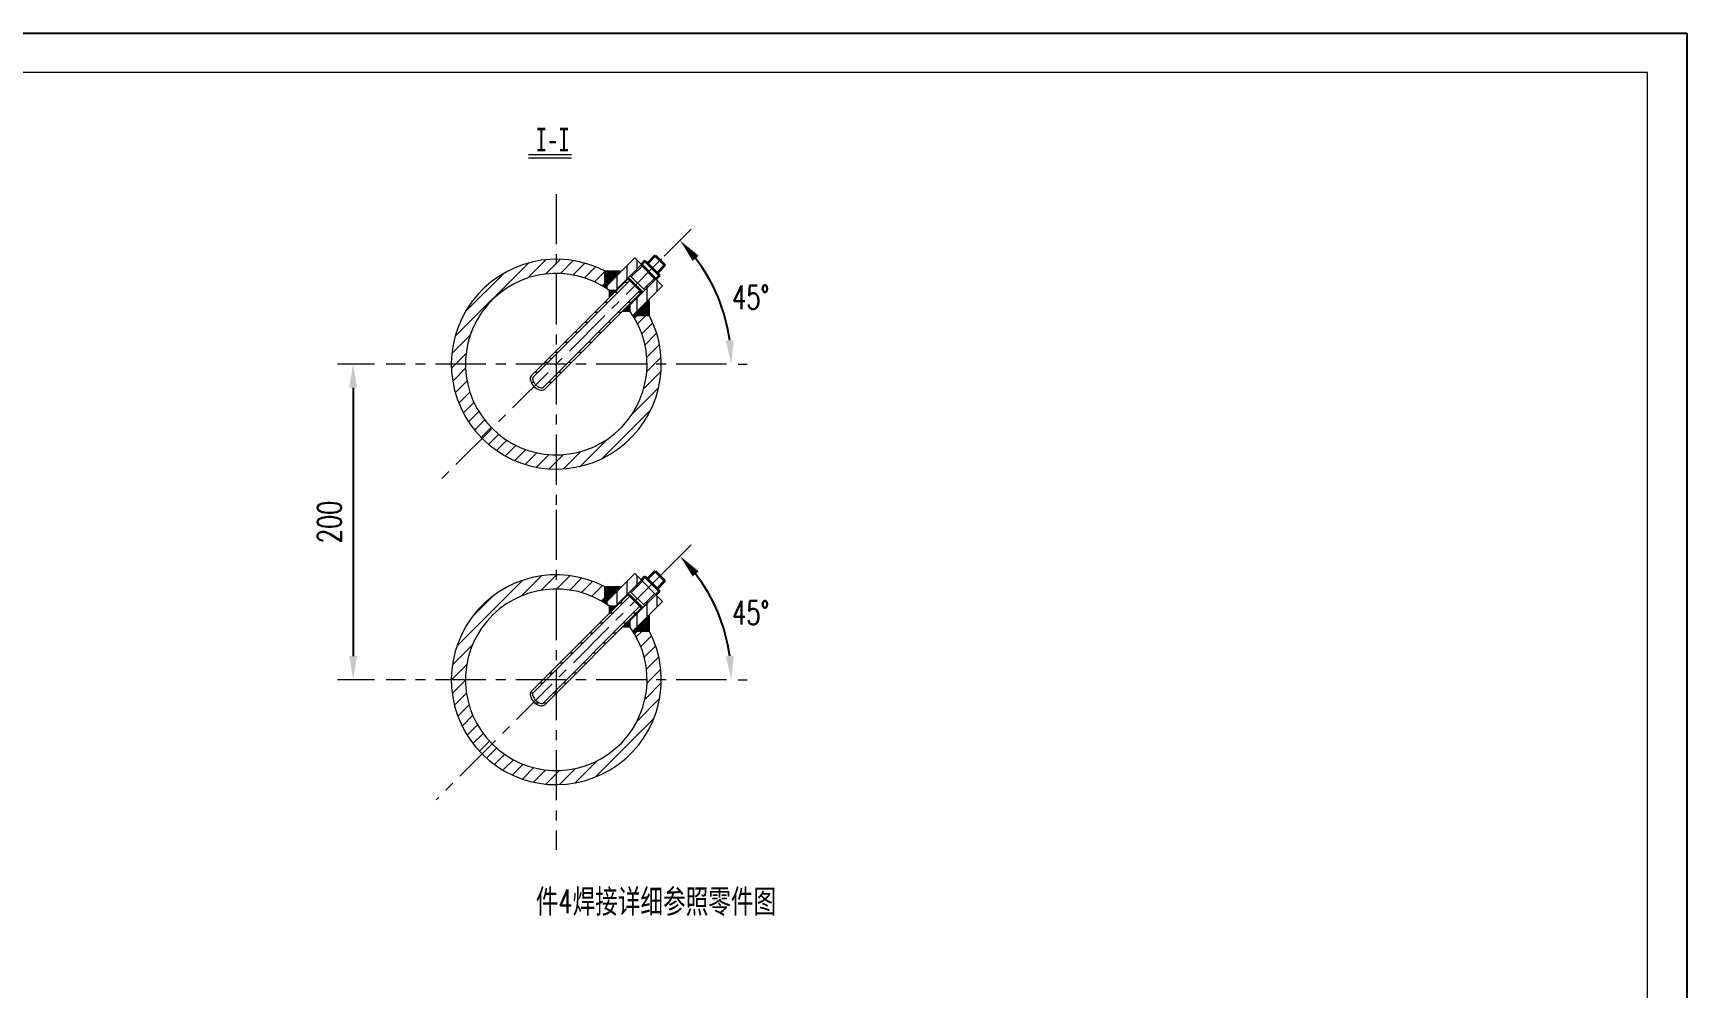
# Model space of a CAD drawing. Header units: millimetres. Extents: x 0 to 2100, y 0 to 1485.
# Drawn here: x 1053 to 2100, y 880 to 1485 of the extents above; entities that cross this region are included whole.
import ezdxf

# ---------------------------------------------------------------- set-up
doc = ezdxf.new("R2010")
doc.units = ezdxf.units.MM
doc.linetypes.add('CENTER', pattern=[50.799999713897705, 31.75, -6.349999904632568, 6.349999904632568, -6.349999904632568])
doc.linetypes.add('PHANTOM2', pattern=[31.74999976158142, 15.875, -3.174999952316284, 3.174999952316284, -3.174999952316284, 3.174999952316284, -3.174999952316284])
doc.layers.get('0').update_dxf_attribs({"lineweight": 0})
for name, color, linetype, lineweight in [('1', 3, 'Continuous', 9), ('2', 1, 'CENTER', 9), ('双点化线', 9, 'PHANTOM2', 9), ('尺寸线', 4, 'Continuous', 9), ('粗线', 7, 'Continuous', 15)]:
    doc.layers.add(name, color=color, linetype=linetype, lineweight=lineweight)
doc.layers.add('边框', color=7, linetype='Continuous', lineweight=18, plot=False)
doc.styles.get("Standard").update_dxf_attribs({"font": 'romans.shx', "width": 0.7})
doc.dimstyles.new('副本标准', dxfattribs={"dimscale": 5, "dimtxt": 3, "dimasz": 3, "dimexe": 2, "dimexo": 1.5, "dimgap": 1, "dimtad": 1, "dimtih": 1, "dimtoh": 1, "dimdec": 1, "dimzin": 12, "dimdsep": 46, "dimtxsty": 'Standard', "dimcen": 0, "dimdle": 6, "dimclrd": 256, "dimclre": 256, "dimclrt": 256, "dimadec": 1, "dimazin": 3, "dimtfac": 1, "dimtdec": 1, "dimtmove": 1, "dimatfit": 0, "dimfxl": 0, "dimtolj": 1, "dimarcsym": 0})
doc.dimstyles.new('标准', dxfattribs={"dimscale": 5, "dimtxt": 3, "dimasz": 3, "dimexe": 2, "dimexo": 1.5, "dimgap": 1.5, "dimtad": 1, "dimdec": 1, "dimzin": 12, "dimdsep": 46, "dimtxsty": 'Standard', "dimcen": 0, "dimdle": 6, "dimclrd": 256, "dimclre": 256, "dimclrt": 256, "dimadec": 1, "dimazin": 3, "dimtfac": 1, "dimtdec": 1, "dimtmove": 0, "dimatfit": 0, "dimfxl": 0, "dimtolj": 1, "dimarcsym": 0})
pattern_1 = [(45, (0, 0), (-4.490128060534576, 4.490128060534577), [])]
pattern_2 = [(90, (0, 0), (-6.35, 1.721092988279472e-15), [])]
pattern_3 = [(180, (0, 0), (-2.109918347008757e-15, -6.35), [])]
pattern_4 = [(45, (0, 0), (-0.561266007566822, 0.5612660075668221), []), (135, (0, 0), (-0.5612660075668221, -0.561266007566822), [])]

# ---------------------------------------------------------------- blocks, each defined once
blk = doc.blocks.new('*X69')
at = {"layer": '尺寸线'}
for points in [[(1470.290392667209, 1340.613354878728), (1474.057032717643, 1343.901579738812), (1462.309038112176, 1353.55738746007)], [(1496.256070158654, 1290.308362477094), (1491.267527340073, 1289.970071851775), (1494.776670625321, 1275.17358870869)]]:
    blk.add_hatch(color=256, dxfattribs=at).paths.add_polyline_path(points, flags=0)
for p, q in [((1452.285167243982, 1343.533516591876), (1469.380105924041, 1360.628455271935)), ((1499.149408768874, 1275.17358870869), (1504.776670625321, 1275.17358870869))]:
    blk.add_line(p, q, dxfattribs=at)
at = {"layer": '尺寸线', "lineweight": -2}
blk.add_arc((1383.925239360798, 1275.17358870869), 110.8514312645228, 7.758977338410459, 37.24102266159131, dxfattribs=at)
at = {"layer": '尺寸线', "insert": (1507.025384443152, 1317.594594907582), "char_height": 15, "width": 34.5, "attachment_point": 5}
blk.add_mtext('45%%D', dxfattribs=at)
blk = doc.blocks.new('*X70')
at = {"layer": '尺寸线'}
for points in [[(1470.290392667209, 1140.613354878728), (1474.057032717642, 1143.901579738812), (1462.309038112175, 1153.55738746007)], [(1496.256070158654, 1090.308362477095), (1491.267527340073, 1089.970071851776), (1494.776670625321, 1075.17358870869)]]:
    blk.add_hatch(color=256, dxfattribs=at).paths.add_polyline_path(points, flags=0)
for p, q in [((1452.285167243982, 1143.533516591876), (1469.380105924041, 1160.628455271936)), ((1499.149408768874, 1075.17358870869), (1504.776670625321, 1075.17358870869))]:
    blk.add_line(p, q, dxfattribs=at)
at = {"layer": '尺寸线', "lineweight": -2}
blk.add_arc((1383.925239360798, 1075.17358870869), 110.8514312645226, 7.75897733841039, 37.24102266159133, dxfattribs=at)
at = {"layer": '尺寸线', "insert": (1507.025384443152, 1117.594594907581), "char_height": 15, "width": 34.5, "attachment_point": 5}
blk.add_mtext('45%%D', dxfattribs=at)
blk = doc.blocks.new('*X71')
at = {"layer": '尺寸线'}
for points in [[(1252.76650089878, 1260.17358870869), (1257.76650089878, 1260.17358870869), (1255.26650089878, 1275.17358870869)], [(1252.76650089878, 1090.17358870869), (1257.76650089878, 1090.17358870869), (1255.26650089878, 1075.17358870869)]]:
    blk.add_hatch(color=256, dxfattribs=at).paths.add_polyline_path(points, flags=0)
for p, q in [((1268.701069952723, 1275.17358870869), (1245.26650089878, 1275.17358870869)), ((1268.701069952723, 1075.17358870869), (1245.26650089878, 1075.17358870869))]:
    blk.add_line(p, q, dxfattribs=at)
at = {"layer": '尺寸线', "lineweight": -2}
blk.add_line((1255.26650089878, 1260.17358870869), (1255.26650089878, 1090.17358870869), dxfattribs=at)
at = {"layer": '尺寸线', "insert": (1240.266500898779, 1175.173588708691), "char_height": 15, "width": 40.5, "attachment_point": 5, "rotation": 90}
blk.add_mtext('200', dxfattribs=at)

msp = doc.modelspace()

# ---------------------------------------------------------------- hatches: boundary and pattern name
at = {"layer": '尺寸线'}
h = msp.add_hatch(dxfattribs=at)
h.set_pattern_fill('ANSI31', color=256, style=0, pattern_type=0)
h.set_pattern_definition(pattern_1)
edge = h.paths.add_edge_path(flags=0)
edge.add_line((1413.016822179404, 1324.771268181706), (1414.476602559798, 1326.2310485621))
edge.add_line((1414.476602559798, 1326.2310485621), (1414.476602559798, 1334.240196929263))
edge.add_arc((1383.925240414681, 1275.173581920754), 66.500005545004, 62.65038079770029, 134.9999965066053)
edge.add_line((1336.902638411892, 1322.196189657596), (1343.266599442571, 1315.832228626917))
edge.add_arc((1383.925239962502, 1275.173584013625), 57.50000374538246, 59.6061934146187, 134.9999971158407, ccw=False)
edge = h.paths.add_edge_path(flags=0)
edge.add_line((1343.266599442571, 1315.832228626917), (1336.902638411892, 1322.196189657596))
edge.add_arc((1383.925239921537, 1275.17358870869), 66.50000039650374, 135.0000003416234, 224.9999996583783)
edge.add_line((1336.902638411893, 1228.150987759783), (1343.266599442572, 1234.514948790462))
edge.add_arc((1383.925239845648, 1275.17358870869), 57.50000034284194, 135.000000341622, 224.9999996583768, ccw=False)
edge = h.paths.add_edge_path(flags=0)
edge.add_line((1430.947840309703, 1228.150987759786), (1424.583879279024, 1234.514948790465))
edge.add_arc((1383.925239360794, 1275.173589193538), 57.50000034284017, 225.0000003416263, 314.99999965838015, ccw=False)
edge.add_line((1343.266599442572, 1234.514948790462), (1336.902638411893, 1228.150987759783))
edge.add_arc((1383.925239360796, 1275.173589269428), 66.50000039650165, 225.0000003416241, 314.9999996583787)
edge = h.paths.add_edge_path(flags=0)
edge.add_line((1442.99184758137, 1305.724951907692), (1434.982699214208, 1305.724951907692))
edge.add_line((1434.982699214208, 1305.724951907692), (1433.522918833813, 1304.265171527297))
edge.add_arc((1383.925234665736, 1275.173589310399), 57.5000037453813, -44.99999711584161, 30.393806585381526, ccw=False)
edge.add_line((1424.583879279024, 1234.514948790465), (1430.947840309703, 1228.150987759786))
edge.add_arc((1383.925232572859, 1275.173589762572), 66.50000554500402, 315.0000034933956, 387.3496192023)
h = msp.add_hatch(dxfattribs=at)
h.set_pattern_fill('ANSI31', color=256, style=0, pattern_type=0)
h.set_pattern_definition(pattern_2)
edge = h.paths.add_edge_path(flags=0)
edge.add_line((1451.240955337233, 1324.811635155464), (1446.998314650114, 1329.054275842583))
edge.add_line((1446.998314650114, 1329.054275842583), (1439.927246838249, 1321.983208030718))
edge.add_line((1439.927246838249, 1321.983208030718), (1430.742629093594, 1312.798590286063))
edge.add_line((1430.742629093594, 1312.798590286063), (1430.742629093594, 1308.555949598946))
edge.add_arc((1383.92503182863, 1275.173448899585), 57.50025014386583, 32.44414882848429, 35.49012997281727, ccw=False)
edge.add_line((1432.450343791597, 1306.021023609827), (1451.240955337233, 1324.811635155464))
h.paths.add_polyline_path([(1446.998314650114, 1329.054275842583), (1446.291207868927, 1329.76138262377), (1439.220140057062, 1322.690314811904), (1439.927246838249, 1321.983208030718)], flags=0)
h.paths.add_polyline_path([(1438.513033275876, 1337.539557216822), (1437.805926494689, 1338.246663998008), (1430.734858682824, 1331.175596186143), (1431.44196546401, 1330.468489404956)], flags=0)
edge = h.paths.add_edge_path(flags=0)
edge.add_line((1437.805926494689, 1338.246663998008), (1433.56328580757, 1342.489304685127))
edge.add_line((1433.56328580757, 1342.489304685127), (1414.772674261933, 1323.698693139491))
edge.add_arc((1383.925099551886, 1275.173381176816), 57.50025014351564, 54.509870027172894, 57.555851171522306, ccw=False)
edge.add_line((1417.307600251051, 1321.990978441489), (1421.55024093817, 1321.990978441489))
edge.add_line((1421.55024093817, 1321.990978441489), (1430.734858682824, 1331.175596186143))
edge.add_line((1430.734858682824, 1331.175596186143), (1437.805926494689, 1338.246663998008))
h = msp.add_hatch(dxfattribs=at)
h.set_pattern_fill('ANSI37', color=256, scale=0.25, style=0)
h.set_pattern_definition(pattern_4)
edge = h.paths.add_edge_path(flags=0)
edge.add_line((1414.476602559799, 1334.240196929263), (1414.476602559798, 1326.231048562101))
edge.add_line((1414.476602559798, 1326.231048562101), (1413.016822179404, 1324.771268181707))
edge.add_arc((1383.925211242631, 1275.173542678032), 57.50005393070828, 57.55585876021581, 59.60618956882939, ccw=False)
edge.add_line((1414.772674261933, 1323.698693139491), (1425.314178051705, 1334.240196929263))
edge.add_line((1425.314178051705, 1334.240196929263), (1414.476602559799, 1334.240196929263))
edge = h.paths.add_edge_path(flags=0)
edge.add_line((1442.99184758137, 1316.5625273996), (1432.450343791597, 1306.021023609827))
edge.add_arc((1383.925193330396, 1275.173560590688), 57.50005393040443, 30.39381043115901, 32.44414123978481, ccw=False)
edge.add_line((1433.522918833813, 1304.265171527297), (1434.982699214208, 1305.724951907691))
edge.add_line((1434.982699214208, 1305.724951907691), (1442.99184758137, 1305.724951907691))
edge.add_line((1442.99184758137, 1305.724951907691), (1442.99184758137, 1316.5625273996))
h.paths.add_polyline_path([(1430.742629093593, 1312.798590286066), (1430.389075703001, 1313.152143676657), (1425.792881625289, 1308.555949598945), (1430.742629093594, 1308.555949598945)], flags=0)
h.paths.add_polyline_path([(1421.903794328764, 1321.637425050895), (1421.55024093817, 1321.990978441489), (1417.307600251051, 1321.990978441489), (1417.307600251051, 1317.041230973183)], flags=0)
h = msp.add_hatch(dxfattribs=at)
h.set_pattern_fill('ANSI31', color=256, style=0, pattern_type=0)
h.set_pattern_definition(pattern_3)
h.paths.add_polyline_path([(1429.674198511097, 1329.407829233244), (1430.734858682877, 1328.347169061464), (1380.743258845458, 1278.355569224029), (1379.682598673679, 1279.416229395808)], flags=0)
h = msp.add_hatch(dxfattribs=at)
h.set_pattern_fill('ANSI31', color=256, style=0, pattern_type=0)
h.set_pattern_definition(pattern_3)
h.paths.add_polyline_path([(1438.159479885344, 1320.922547858999), (1437.098819713563, 1321.983208030779), (1387.107219876137, 1271.991608193351), (1388.167880047916, 1270.930948021572)], flags=0)
h = msp.add_hatch(dxfattribs=at)
h.set_pattern_fill('ANSI31', color=256, style=0, pattern_type=0)
h.set_pattern_definition(pattern_3)
edge = h.paths.add_edge_path(flags=0)
edge.add_line((1379.682598673679, 1279.416229395808), (1380.743258845459, 1278.355569224029))
edge.add_line((1380.743258845459, 1278.355569224029), (1369.148739447931, 1266.761049826498))
edge.add_spline(control_points=[(1369.148739447931, 1266.761049826498), (1368.948154002963, 1266.56046438153), (1368.83225963709, 1266.345947190391), (1369.030697729316, 1264.987425651913), (1369.772344911615, 1263.378991271908), (1370.450714406781, 1262.485162758803), (1370.843763908848, 1262.092113256736)], knot_values=[0, 0, 0, 0, 1.320181955724091, 2.640363911448181, 3.960545867172271, 5.280727822896361, 5.280727822896361, 5.280727822896361, 5.280727822896361], weights=[1, 1, 1, 1, 1, 1, 1], degree=3, periodic=0)
edge.add_line((1370.843763908847, 1262.092113256737), (1369.783103737068, 1261.031453084957))
edge.add_spline(control_points=[(1369.783103737069, 1261.031453084956), (1368.81087734408, 1262.003679477945), (1367.404343588112, 1264.486051293933), (1367.174028549803, 1266.907659271929), (1368.088079276151, 1267.821709998278)], knot_values=[0, 0, 0, 0, 3.815398862939838, 7.630797725879676, 7.630797725879676, 7.630797725879676, 7.630797725879676], weights=[1, 1, 1, 1, 1], degree=3, periodic=0)
edge.add_line((1368.088079276151, 1267.821709998277), (1379.682598673679, 1279.416229395808))
h = msp.add_hatch(dxfattribs=at)
h.set_pattern_fill('ANSI31', color=256, style=0, pattern_type=0)
h.set_pattern_definition(pattern_3)
edge = h.paths.add_edge_path(flags=0)
edge.add_line((1392.410520735035, 1275.17358870869), (1390.289200391475, 1275.17358870869))
edge.add_line((1390.289200391475, 1275.17358870869), (1375.512700478609, 1260.397088795823))
edge.add_spline(control_points=[(1375.512700478608, 1260.397088795823), (1375.31211503364, 1260.196503350855), (1375.097597842501, 1260.080608984981), (1373.739076304023, 1260.279047077207), (1372.130641924017, 1261.020694259506), (1371.236813410913, 1261.699063754671), (1370.843763908846, 1262.092113256739)], knot_values=[0, 0, 0, 0, 1.320181955723984, 2.640363911447967, 3.96054586717195, 5.280727822895933, 5.280727822895933, 5.280727822895933, 5.280727822895933], weights=[1, 1, 1, 1, 1, 1, 1], degree=3, periodic=0)
edge.add_line((1370.843763908847, 1262.092113256738), (1369.783103737067, 1261.031453084958))
edge.add_spline(control_points=[(1369.783103737065, 1261.031453084959), (1370.755330130055, 1260.05922669197), (1373.237701946043, 1258.652692936003), (1375.659309924039, 1258.422377897694), (1376.573360650388, 1259.336428624043)], knot_values=[0, 0, 0, 0, 3.815398862939955, 7.63079772587991, 7.63079772587991, 7.63079772587991, 7.63079772587991], weights=[1, 1, 1, 1, 1], degree=3, periodic=0)
edge.add_line((1376.573360650388, 1259.336428624043), (1392.410520735035, 1275.17358870869))
h = msp.add_hatch(dxfattribs=at)
h.set_pattern_fill('ANSI31', color=256, style=0, pattern_type=0)
h.set_pattern_definition(pattern_2)
edge = h.paths.add_edge_path(flags=0)
edge.add_line((1451.240955337234, 1124.811635155464), (1446.998314650114, 1129.054275842583))
edge.add_line((1446.998314650114, 1129.054275842583), (1439.927246838249, 1121.983208030718))
edge.add_line((1439.927246838249, 1121.983208030718), (1430.742629093594, 1112.798590286063))
edge.add_line((1430.742629093594, 1112.798590286063), (1430.742629093594, 1108.555949598946))
edge.add_arc((1383.925031828929, 1075.173448899787), 57.50025014350636, 32.44414882847502, 35.49012997282699, ccw=False)
edge.add_line((1432.450343791597, 1106.021023609827), (1451.240955337234, 1124.811635155464))
h.paths.add_polyline_path([(1446.998314650114, 1129.054275842583), (1446.291207868927, 1129.76138262377), (1439.220140057063, 1122.690314811905), (1439.927246838249, 1121.983208030718)], flags=0)
h.paths.add_polyline_path([(1438.513033275876, 1137.539557216822), (1437.805926494689, 1138.246663998008), (1430.734858682824, 1131.175596186143), (1431.441965464011, 1130.468489404957)], flags=0)
edge = h.paths.add_edge_path(flags=0)
edge.add_line((1437.805926494689, 1138.246663998008), (1433.56328580757, 1142.489304685128))
edge.add_line((1433.56328580757, 1142.489304685128), (1414.772674261933, 1123.698693139491))
edge.add_arc((1383.925099551885, 1075.173381176817), 57.50025014351564, 54.509870027172894, 57.555851171522306, ccw=False)
edge.add_line((1417.307600251051, 1121.990978441489), (1421.55024093817, 1121.990978441489))
edge.add_line((1421.55024093817, 1121.990978441489), (1430.734858682824, 1131.175596186143))
edge.add_line((1430.734858682824, 1131.175596186143), (1437.805926494689, 1138.246663998008))
h = msp.add_hatch(dxfattribs=at)
h.set_pattern_fill('ANSI31', color=256, style=0, pattern_type=0)
h.set_pattern_definition(pattern_1)
edge = h.paths.add_edge_path(flags=0)
edge.add_line((1413.016822179404, 1124.771268181707), (1414.476602559798, 1126.231048562101))
edge.add_line((1414.476602559798, 1126.231048562101), (1414.476602559799, 1134.240196929263))
edge.add_arc((1383.925240414681, 1075.173581920753), 66.50000554500483, 62.65038079770066, 134.9999965066046)
edge.add_line((1336.902638411892, 1122.196189657596), (1343.266599442571, 1115.832228626918))
edge.add_arc((1383.925239962505, 1075.173584013628), 57.50000374538246, 59.60619341461779, 134.9999971158397, ccw=False)
edge = h.paths.add_edge_path(flags=0)
edge.add_line((1343.266599442571, 1115.832228626918), (1336.902638411892, 1122.196189657597))
edge.add_arc((1383.925239921538, 1075.17358870869), 66.50000039650406, 135.0000003416234, 224.9999996583778)
edge.add_line((1336.902638411893, 1028.150987759783), (1343.266599442572, 1034.514948790462))
edge.add_arc((1383.925239845649, 1075.173588708691), 57.50000034284194, 135.0000003416229, 224.9999996583777, ccw=False)
edge = h.paths.add_edge_path(flags=0)
edge.add_line((1430.947840309703, 1028.150987759786), (1424.583879279024, 1034.514948790465))
edge.add_arc((1383.925239360796, 1075.173589193539), 57.50000034283968, 225.0000003416226, 314.99999965837804, ccw=False)
edge.add_line((1343.266599442572, 1034.514948790463), (1336.902638411893, 1028.150987759783))
edge.add_arc((1383.925239360796, 1075.173589269429), 66.50000039650165, 225.0000003416241, 314.9999996583786)
edge = h.paths.add_edge_path(flags=0)
edge.add_line((1442.99184758137, 1105.724951907692), (1434.982699214208, 1105.724951907692))
edge.add_line((1434.982699214208, 1105.724951907692), (1433.522918833813, 1104.265171527298))
edge.add_arc((1383.925234665737, 1075.173589310399), 57.50000374538108, -44.999997115842405, 30.393806585381128, ccw=False)
edge.add_line((1424.583879279024, 1034.514948790465), (1430.947840309703, 1028.150987759786))
edge.add_arc((1383.925232572861, 1075.173589762574), 66.5000055450037, 315.0000034933952, 387.3496192023001)
h = msp.add_hatch(dxfattribs=at)
h.set_pattern_fill('ANSI37', color=256, scale=0.25, style=0)
h.set_pattern_definition(pattern_4)
edge = h.paths.add_edge_path(flags=0)
edge.add_line((1414.476602559799, 1134.240196929263), (1414.476602559798, 1126.231048562101))
edge.add_line((1414.476602559798, 1126.231048562101), (1413.016822179404, 1124.771268181707))
edge.add_arc((1383.925211242638, 1075.173542678044), 57.50005393069502, 57.555858760215415, 59.60618956882962, ccw=False)
edge.add_line((1414.772674261933, 1123.698693139491), (1425.314178051705, 1134.240196929263))
edge.add_line((1425.314178051705, 1134.240196929263), (1414.476602559799, 1134.240196929263))
edge = h.paths.add_edge_path(flags=0)
edge.add_line((1442.99184758137, 1116.5625273996), (1432.450343791597, 1106.021023609828))
edge.add_arc((1383.925193330396, 1075.173560590689), 57.50005393040443, 30.39381043115901, 32.44414123978481, ccw=False)
edge.add_line((1433.522918833813, 1104.265171527298), (1434.982699214208, 1105.724951907692))
edge.add_line((1434.982699214208, 1105.724951907692), (1442.99184758137, 1105.724951907692))
edge.add_line((1442.99184758137, 1105.724951907692), (1442.99184758137, 1116.5625273996))
h.paths.add_polyline_path([(1430.742629093593, 1112.798590286066), (1430.389075703001, 1113.152143676657), (1425.792881625289, 1108.555949598945), (1430.742629093594, 1108.555949598945)], flags=0)
h.paths.add_polyline_path([(1421.903794328764, 1121.637425050896), (1421.55024093817, 1121.990978441489), (1417.307600251051, 1121.990978441489), (1417.307600251051, 1117.041230973183)], flags=0)
h = msp.add_hatch(dxfattribs=at)
h.set_pattern_fill('ANSI31', color=256, style=0, pattern_type=0)
h.set_pattern_definition(pattern_3)
h.paths.add_polyline_path([(1429.674198511097, 1129.407829233244), (1430.734858682877, 1128.347169061464), (1380.743258845458, 1078.355569224029), (1379.682598673679, 1079.416229395809)], flags=0)
h = msp.add_hatch(dxfattribs=at)
h.set_pattern_fill('ANSI31', color=256, style=0, pattern_type=0)
h.set_pattern_definition(pattern_3)
h.paths.add_polyline_path([(1438.159479885344, 1120.922547858999), (1437.098819713563, 1121.983208030779), (1387.107219876137, 1071.991608193352), (1388.167880047917, 1070.930948021572)], flags=0)
h = msp.add_hatch(dxfattribs=at)
h.set_pattern_fill('ANSI31', color=256, style=0, pattern_type=0)
h.set_pattern_definition(pattern_3)
edge = h.paths.add_edge_path(flags=0)
edge.add_line((1379.682598673679, 1079.416229395809), (1380.743258845459, 1078.355569224029))
edge.add_line((1380.743258845459, 1078.355569224029), (1369.148739447931, 1066.761049826498))
edge.add_spline(control_points=[(1369.148739447931, 1066.761049826498), (1368.948154002963, 1066.56046438153), (1368.83225963709, 1066.345947190391), (1369.030697729317, 1064.987425651914), (1369.772344911616, 1063.378991271908), (1370.450714406781, 1062.485162758804), (1370.843763908848, 1062.092113256736)], knot_values=[0, 0, 0, 0, 1.320181955723844, 2.640363911447687, 3.96054586717153, 5.280727822895374, 5.280727822895374, 5.280727822895374, 5.280727822895374], weights=[1, 1, 1, 1, 1, 1, 1], degree=3, periodic=0)
edge.add_line((1370.843763908847, 1062.092113256737), (1369.783103737068, 1061.031453084957))
edge.add_spline(control_points=[(1369.783103737069, 1061.031453084956), (1368.81087734408, 1062.003679477945), (1367.404343588112, 1064.486051293934), (1367.174028549803, 1066.907659271929), (1368.088079276151, 1067.821709998278)], knot_values=[0, 0, 0, 0, 3.81539886293979, 7.63079772587958, 7.63079772587958, 7.63079772587958, 7.63079772587958], weights=[1, 1, 1, 1, 1], degree=3, periodic=0)
edge.add_line((1368.088079276151, 1067.821709998277), (1379.682598673679, 1079.416229395809))
h = msp.add_hatch(dxfattribs=at)
h.set_pattern_fill('ANSI31', color=256, style=0, pattern_type=0)
h.set_pattern_definition(pattern_3)
edge = h.paths.add_edge_path(flags=0)
edge.add_line((1392.410520735035, 1075.17358870869), (1390.289200391475, 1075.17358870869))
edge.add_line((1390.289200391475, 1075.17358870869), (1375.512700478609, 1060.397088795823))
edge.add_spline(control_points=[(1375.512700478608, 1060.397088795823), (1375.31211503364, 1060.196503350855), (1375.097597842501, 1060.080608984981), (1373.739076304023, 1060.279047077208), (1372.130641924018, 1061.020694259506), (1371.236813410913, 1061.699063754672), (1370.843763908846, 1062.092113256739)], knot_values=[0, 0, 0, 0, 1.320181955724056, 2.640363911448111, 3.960545867172165, 5.280727822896221, 5.280727822896221, 5.280727822896221, 5.280727822896221], weights=[1, 1, 1, 1, 1, 1, 1], degree=3, periodic=0)
edge.add_line((1370.843763908847, 1062.092113256738), (1369.783103737067, 1061.031453084958))
edge.add_spline(control_points=[(1369.783103737065, 1061.03145308496), (1370.755330130055, 1060.05922669197), (1373.237701946044, 1058.652692936003), (1375.659309924039, 1058.422377897694), (1376.573360650388, 1059.336428624043)], knot_values=[0, 0, 0, 0, 3.815398862940097, 7.630797725880194, 7.630797725880194, 7.630797725880194, 7.630797725880194], weights=[1, 1, 1, 1, 1], degree=3, periodic=0)
edge.add_line((1376.573360650388, 1059.336428624043), (1392.410520735035, 1075.17358870869))

# ---------------------------------------------------------------- linework, layer by layer
at = {"color": 7}
for p, q in [((1433.56328580757, 1342.489304685128), (1414.772674261933, 1323.698693139491)), ((1433.56328580757, 1342.489304685128), (1451.240955337233, 1324.811635155464)), ((1430.734858682824, 1331.175596186143), (1421.55024093817, 1321.990978441489)), ((1430.734858682824, 1331.175596186143), (1439.927246838249, 1321.983208030718)), ((1438.513033275876, 1337.539557216822), (1431.44196546401, 1330.468489404956)), ((1429.674198511105, 1329.407829233237), (1368.08807927615, 1267.821709998282)), ((1430.734858682885, 1328.347169061458), (1369.148739447929, 1266.761049826502)), ((1375.512700478608, 1260.397088795823), (1437.098819713563, 1321.983208030779)), ((1376.573360650388, 1259.336428624043), (1438.159479885344, 1320.922547858999)), ((1417.307600251051, 1321.990978441489), (1421.55024093817, 1321.990978441489)), ((1417.307600251051, 1321.990978441489), (1417.307600251051, 1317.041230973184)), ((1421.55024093817, 1321.990978441489), (1421.903794328763, 1321.637425050896)), ((1439.927246838249, 1321.983208030718), (1430.742629093594, 1312.798590286063)), ((1451.240955337233, 1324.811635155464), (1432.450343791597, 1306.021023609827)), ((1446.291207868928, 1329.761382623769), (1439.220140057062, 1322.690314811904)), ((1430.742629093594, 1312.798590286065), (1430.389075703001, 1313.152143676658)), ((1430.742629093594, 1308.555949598946), (1430.742629093594, 1312.798590286065)), ((1430.742629093595, 1308.555949598945), (1425.79288162529, 1308.555949598944)), ((1433.56328580757, 1142.489304685128), (1414.772674261933, 1123.698693139491)), ((1433.56328580757, 1142.489304685128), (1451.240955337234, 1124.811635155464)), ((1438.513033275876, 1137.539557216822), (1431.44196546401, 1130.468489404956)), ((1429.674198511105, 1129.407829233238), (1368.08807927615, 1067.821709998282)), ((1430.734858682885, 1128.347169061458), (1369.14873944793, 1066.761049826502)), ((1375.512700478608, 1060.397088795823), (1437.098819713563, 1121.983208030779)), ((1376.573360650388, 1059.336428624043), (1438.159479885344, 1120.922547858999)), ((1417.307600251051, 1121.990978441489), (1421.55024093817, 1121.990978441489)), ((1417.307600251051, 1121.990978441489), (1417.307600251051, 1117.041230973184)), ((1430.734858682824, 1131.175596186143), (1421.55024093817, 1121.990978441489)), ((1421.55024093817, 1121.990978441489), (1421.903794328764, 1121.637425050896)), ((1430.734858682824, 1131.175596186143), (1439.927246838249, 1121.983208030718)), ((1439.927246838249, 1121.983208030718), (1430.742629093594, 1112.798590286063)), ((1451.240955337234, 1124.811635155464), (1432.450343791597, 1106.021023609827)), ((1446.291207868928, 1129.76138262377), (1439.220140057062, 1122.690314811904)), ((1430.742629093594, 1112.798590286066), (1430.389075703001, 1113.152143676659)), ((1430.742629093594, 1108.555949598946), (1430.742629093594, 1112.798590286066)), ((1430.742629093595, 1108.555949598945), (1425.79288162529, 1108.555949598945))]:
    msp.add_line(p, q, dxfattribs=at)
at = {"color": 7, "linetype": 'Continuous', "lineweight": 35}
for p, q in [((1429.674198511101, 1329.407829233241), (1438.159479885343, 1320.922547858999)), ((1429.674198511101, 1129.407829233241), (1438.159479885343, 1120.922547858999))]:
    msp.add_line(p, q, dxfattribs=at)
at = {"color": 7}
for centre, radius, start, end in [((1383.925239360796, 1275.17358870869), 66.49999999999991, 62.6503773043036, 27.34962269569263), ((1383.925239360796, 1275.17358870869), 57.49999999999993, 54.50986340011564, 35.49013659988695), ((1383.925239360796, 1075.17358870869), 66.49999999999991, 62.65037730430351, 27.34962269569246), ((1383.925239360796, 1075.17358870869), 57.49999999999993, 54.50986340011564, 35.49013659988695)]:
    msp.add_arc(centre, radius, start, end, dxfattribs=at)
for points in [[(1368.08807927615, 1267.821709998282), (1367.1740285498, 1266.907659271933), (1367.404343588108, 1264.486051293939), (1369.51414422206, 1260.762493569954), (1373.237701946043, 1258.652692936003), (1375.659309924039, 1258.422377897694), (1376.573360650388, 1259.336428624043)], [(1369.148739447929, 1266.761049826502), (1368.948154002961, 1266.560464381534), (1368.832259637086, 1266.345947190395), (1369.030697729314, 1264.987425651917), (1369.772344911613, 1263.378991271911), (1370.789899154361, 1262.038248502254), (1372.130641924017, 1261.020694259506), (1373.739076304023, 1260.279047077207), (1375.097597842501, 1260.080608984981), (1375.31211503364, 1260.196503350855), (1375.512700478608, 1260.397088795823)], [(1368.08807927615, 1067.821709998282), (1367.1740285498, 1066.907659271933), (1367.404343588108, 1064.486051293939), (1369.51414422206, 1060.762493569954), (1373.237701946044, 1058.652692936003), (1375.659309924039, 1058.422377897694), (1376.573360650388, 1059.336428624043)], [(1369.14873944793, 1066.761049826502), (1368.948154002961, 1066.560464381534), (1368.832259637086, 1066.345947190395), (1369.030697729314, 1064.987425651917), (1369.772344911613, 1063.378991271911), (1370.789899154361, 1062.038248502254), (1372.130641924018, 1061.020694259506), (1373.739076304023, 1060.279047077208), (1375.097597842501, 1060.080608984981), (1375.31211503364, 1060.196503350855), (1375.512700478608, 1060.397088795823)]]:
    msp.add_open_spline(points, degree=3, dxfattribs=at)
at = {"layer": '1', "color": 7}
for p, q in [((1437.805926494689, 1338.246663998008), (1430.734858682824, 1331.175596186143)), ((1446.998314650114, 1329.054275842583), (1439.927246838249, 1321.983208030718)), ((1437.805926494689, 1138.246663998008), (1430.734858682824, 1131.175596186143)), ((1446.998314650114, 1129.054275842583), (1439.927246838249, 1121.983208030718))]:
    msp.add_line(p, q, dxfattribs=at)
at = {"layer": '2'}
for p, q in [((1383.925239360799, 1382.897758116766), (1383.925239360799, 1167.449419300614)), ((1450.577166766371, 1341.825516114264), (1307.752748674661, 1199.00109802255)), ((1491.649408768874, 1275.17358870869), (1276.201069952723, 1275.17358870869)), ((1383.925239360799, 1182.897758116766), (1383.925239360799, 967.4494193006146)), ((1453.11236973269, 1144.360719080584), (1307.752748674661, 999.0010980225504)), ((1491.649408768874, 1075.173588708691), (1276.201069952723, 1075.17358870869))]:
    msp.add_line(p, q, dxfattribs=at)
at = {"layer": '双点化线', "color": 7, "ltscale": 0.2000000029802322}
for p, q in [((1414.476602559798, 1334.240196929263), (1425.314178051707, 1334.240196929263)), ((1414.476602559798, 1334.240196929263), (1414.476602559798, 1326.231048562101)), ((1414.476602559798, 1326.231048562101), (1413.016822179404, 1324.771268181706)), ((1442.99184758137, 1305.724951907692), (1442.99184758137, 1316.5625273996)), ((1434.982699214208, 1305.724951907692), (1433.522918833813, 1304.265171527297)), ((1442.99184758137, 1305.724951907692), (1434.982699214208, 1305.724951907691)), ((1414.476602559799, 1134.240196929263), (1425.314178051707, 1134.240196929263)), ((1414.476602559799, 1134.240196929263), (1414.476602559798, 1126.231048562101)), ((1414.476602559799, 1126.231048562101), (1413.016822179404, 1124.771268181707)), ((1442.99184758137, 1105.724951907692), (1442.99184758137, 1116.5625273996)), ((1434.982699214208, 1105.724951907692), (1433.522918833813, 1104.265171527298)), ((1442.99184758137, 1105.724951907692), (1434.982699214208, 1105.724951907692))]:
    msp.add_line(p, q, dxfattribs=at)
at = {"layer": '尺寸线'}
for p, q in [((1366.375848870247, 1408.024231919083), (1393.574399890401, 1408.024231919083)), ((1366.375848870247, 1406.004474528125), (1393.574399890401, 1406.004474528125))]:
    msp.add_line(p, q, dxfattribs=at)
at = {"layer": '尺寸线', "color": 7, "lineweight": 0}
for p, q in [((1429.674198511105, 1329.407829233237), (1379.682598673678, 1279.41622939581)), ((1380.743258845458, 1278.35556922403), (1430.734858682885, 1328.347169061457)), ((1430.734858682885, 1328.347169061457), (1429.674198511105, 1329.407829233237)), ((1429.674198511105, 1129.407829233237), (1379.682598673678, 1079.41622939581)), ((1380.743258845458, 1078.355569224031), (1430.734858682885, 1128.347169061458)), ((1430.734858682885, 1128.347169061458), (1429.674198511105, 1129.407829233237))]:
    msp.add_line(p, q, dxfattribs=at)
at = {"layer": '尺寸线', "color": 1, "lineweight": 0}
for p, q in [((1379.682598673678, 1279.41622939581), (1380.743258845458, 1278.35556922403)), ((1379.682598673678, 1079.41622939581), (1380.743258845458, 1078.355569224031))]:
    msp.add_line(p, q, dxfattribs=at)
at = {"layer": '粗线'}
for p, q in [((2075.000019225341, 1460.000000669874), (125.0000192253402, 1460.000052919923)), ((2074.999980774665, 25.00000066987202), (2075.000019225342, 1460.000000669874))]:
    msp.add_line(p, q, dxfattribs=at)
at = {"layer": '粗线', "linetype": 'Continuous', "lineweight": 35}
for p, q in [((1446.619372727372, 1344.001907027986), (1441.635347453304, 1339.017881753918)), ((1446.619372727372, 1344.001907027986), (1452.753557680071, 1337.867722075287)), ((1440.101801215139, 1340.551427992083), (1437.801481857877, 1338.25110863482)), ((1437.801481857877, 1338.25110863482), (1447.002759286926, 1329.049831205771)), ((1440.101801215139, 1340.551427992083), (1449.303078644189, 1331.350150563033)), ((1449.303078644189, 1331.350150563033), (1447.002759286926, 1329.049831205771)), ((1452.753557680071, 1337.867722075287), (1447.769532406003, 1332.883696801219)), ((1446.619372727372, 1144.001907027986), (1441.635347453304, 1139.017881753918)), ((1446.619372727372, 1144.001907027986), (1452.753557680072, 1137.867722075287)), ((1440.101801215139, 1140.551427992083), (1437.801481857877, 1138.251108634821)), ((1440.101801215139, 1140.551427992083), (1449.303078644189, 1131.350150563034)), ((1449.303078644189, 1131.350150563034), (1447.002759286927, 1129.049831205771)), ((1452.753557680072, 1137.867722075287), (1447.769532406003, 1132.883696801219))]:
    msp.add_line(p, q, dxfattribs=at)
at = {"layer": '边框', "linetype": 'Continuous', "lineweight": 25}
for p, q in [((0, 1485.000000000003), (2100.000000000004, 1485.000000000003)), ((2100.000000000004, 1485.000000000003), (2100.000000000004, 0))]:
    msp.add_line(p, q, dxfattribs=at)

# ---------------------------------------------------------------- texts
at = {"layer": '尺寸线', "char_height": 15, "attachment_point": 1}
for s, insert, width in [('{\\fSimSun|b0|i0|c119|p8;I-I}', (1370.942377027615, 1425.030078477901), 57.98333333333333), ('件{4}焊接详细参照零件图', (1370.942377027615, 942.2003576888533), 173.9443467078189)]:
    msp.add_mtext(s, dxfattribs=dict(at, insert=insert, width=width))

# ---------------------------------------------------------------- dimensions: what is measured, and where the dimension line sits
at = {"layer": '尺寸线'}
for base, line1, line2, picture, middle in [((1488.728353420783, 1311.289334536833), ((1446.981866385083, 1338.230215732977), (1307.752748674661, 1199.00109802255)), ((1491.649408768874, 1275.17358870869), (1276.201069952723, 1275.17358870869)), '*X69', (1507.025384443152, 1317.594594907581)), ((1488.728353420783, 1111.289334536833), ((1446.981866385083, 1138.230215732977), (1307.752748674661, 999.0010980225504)), ((1491.649408768874, 1075.173588708691), (1276.201069952723, 1075.17358870869)), '*X70', (1507.025384443152, 1117.594594907582))]:
    dim = msp.add_angular_dim_2l(base=base, line1=line1, line2=line2, dimstyle='副本标准', override={"dimtad": 0, "dimtih": 1, "dimtoh": 1, "dimsah": 1, "dimtzin": 12}, dxfattribs=at)
    dim.commit()
    dim.dimension.update_dxf_attribs({"geometry": picture, "text_midpoint": middle, "dimtype": 162})
dim = msp.add_linear_dim(base=(1255.26650089878, 1075.17358870869), p1=(1276.201069952723, 1275.17358870869), p2=(1276.201069952723, 1075.17358870869), angle=90, dimstyle='标准', override={"dimsah": 1, "dimtzin": 0}, dxfattribs=at)
dim.commit()
dim.dimension.update_dxf_attribs({"geometry": '*X71', "text_midpoint": (1240.266500898779, 1175.173588708691)})

doc.saveas('drawing.dxf')
